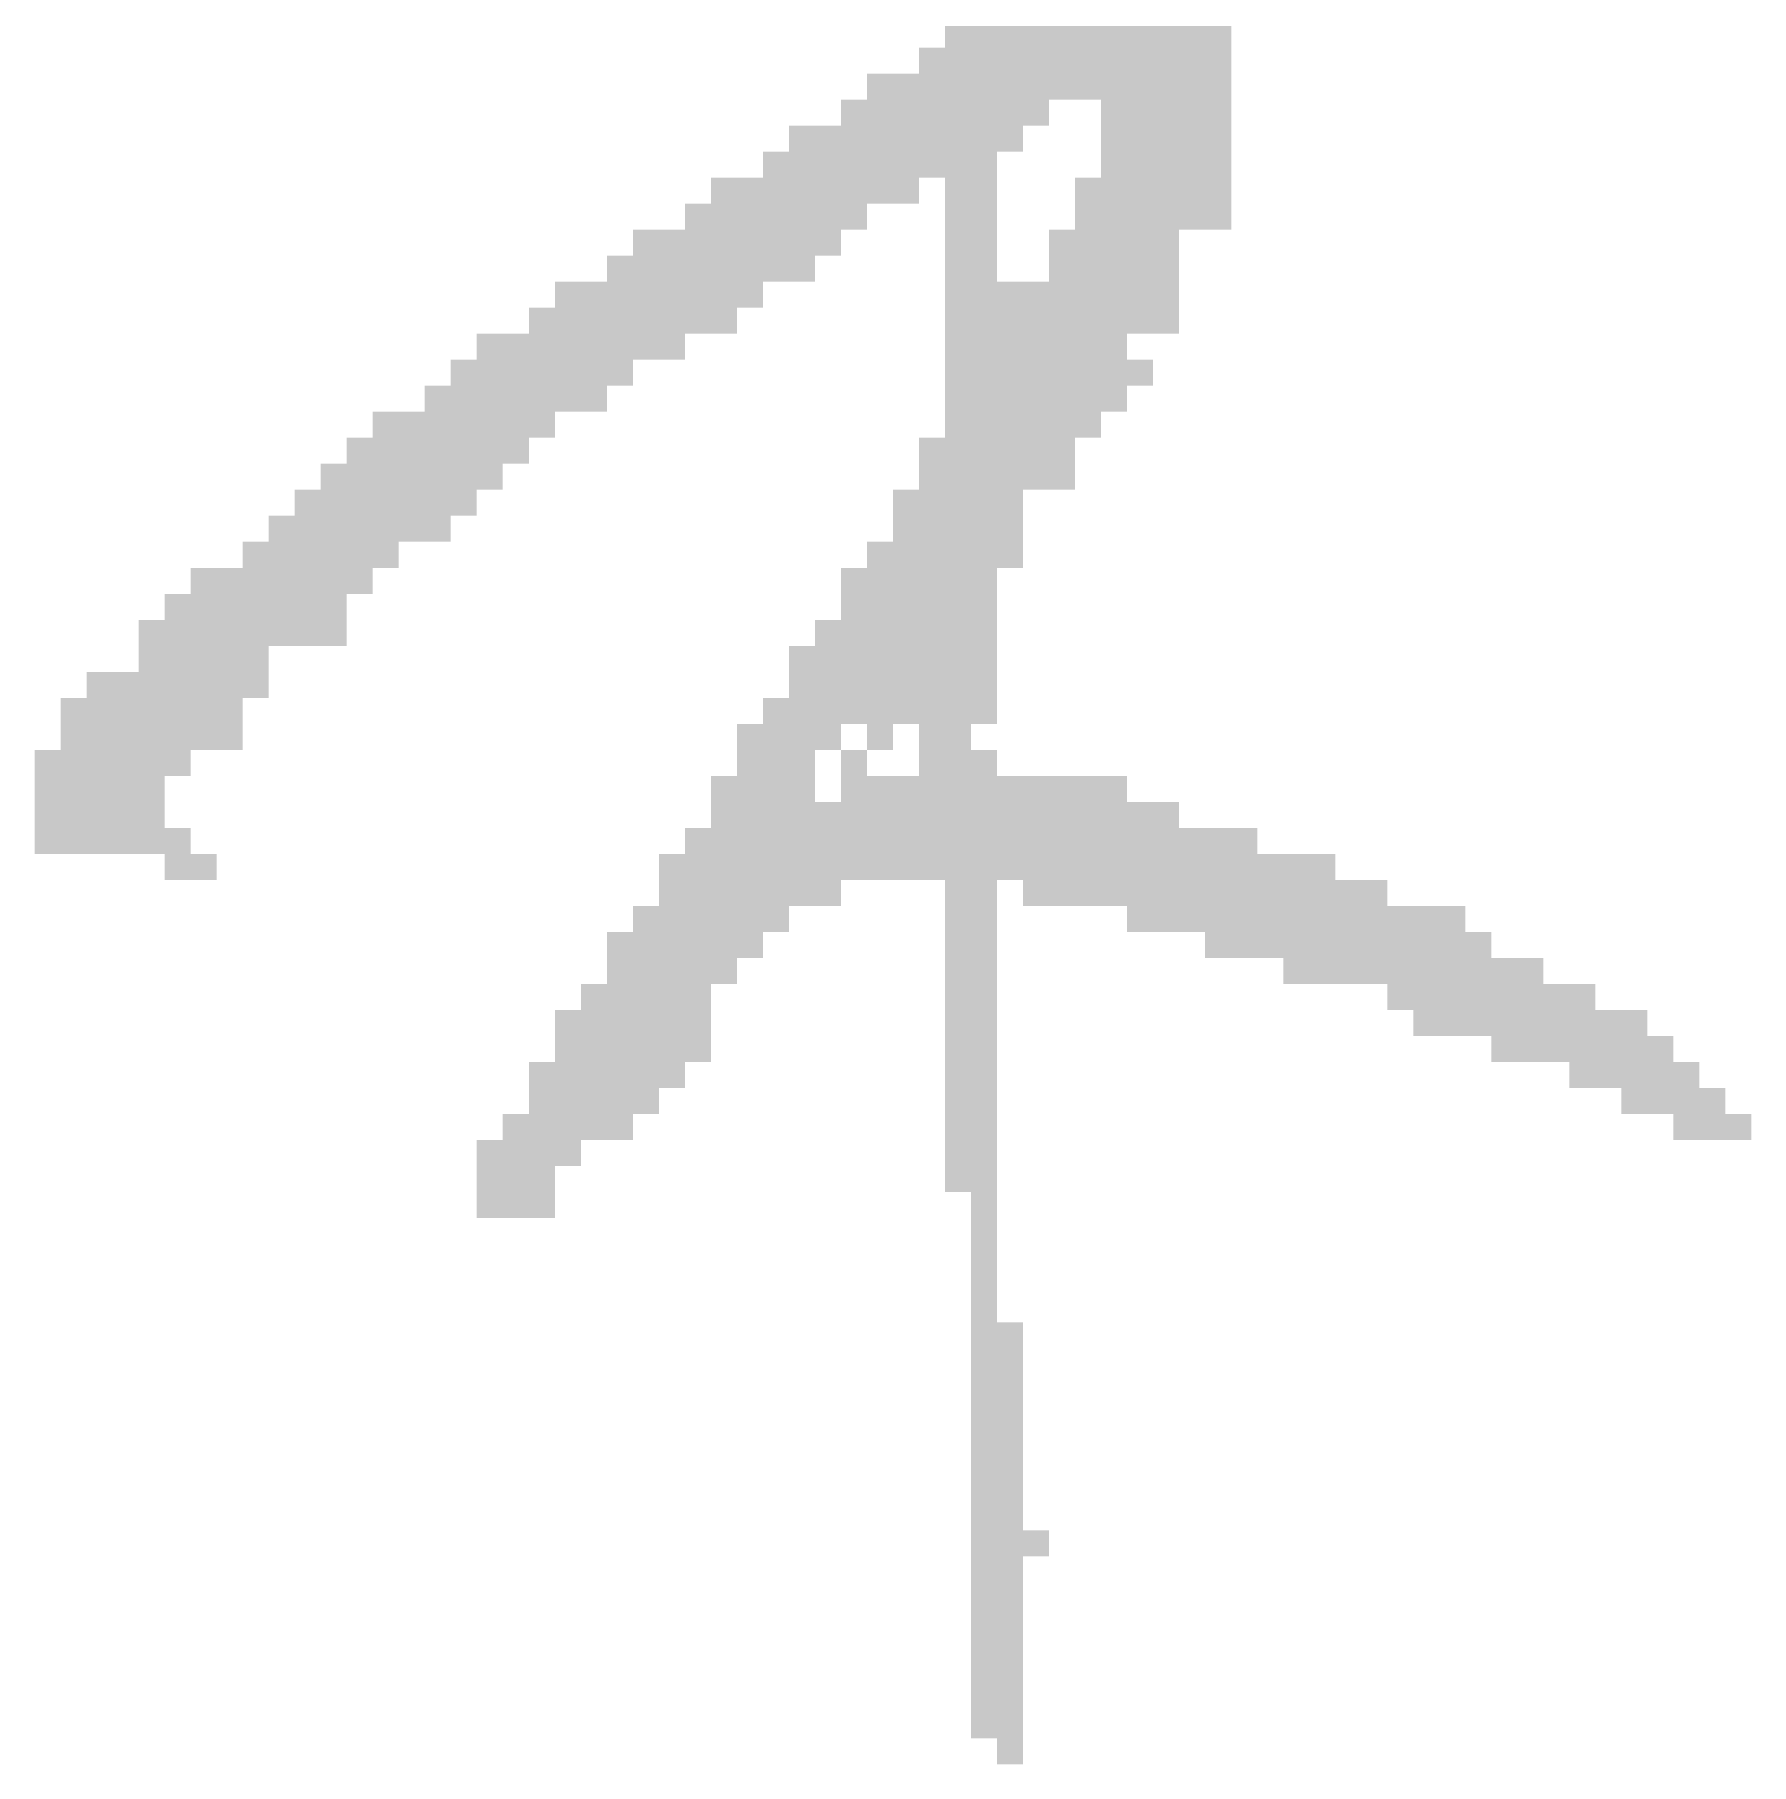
# Model space of a CAD drawing. Extents: x 0 to 841, y 0 to 594.
# Drawn here: x 583.056 to 587.09, y 22.7 to 26.765 of the extents above; entities that cross this region are included whole.
import ezdxf

# ---------------------------------------------------------------- set-up
doc = ezdxf.new("R2010")
doc.units = 0
doc.header["$LTSCALE"] = 700
doc.header["$MEASUREMENT"] = 0
doc.layers.add('BORD', color=7, linetype='CONTINUOUS')

msp = doc.modelspace()

# ---------------------------------------------------------------- linework, layer by layer
at = {"layer": 'BORD'}
for points in [[(585.195, 26.8563), (585.2561, 26.8563), (585.195, 26.7341), (585.2561, 26.7341)], [(585.2561, 26.8563), (585.3172, 26.8563), (585.2561, 26.5507), (585.3172, 26.5507)], [(585.4395, 26.8563), (585.7451, 26.8563), (585.4395, 26.6729), (585.7451, 26.6729)], [(585.3172, 26.7952), (585.4395, 26.7952), (585.3172, 26.6118), (585.4395, 26.6118)], [(585.7451, 26.7952), (585.8062, 26.7952), (585.7451, 26.3673), (585.8062, 26.3673)], [(585.8062, 26.7952), (585.8674, 26.7952), (585.8062, 26.7341), (585.8674, 26.7341)], [(585.1338, 26.7341), (585.195, 26.7341), (585.1338, 26.6729), (585.195, 26.6729)], [(585.195, 26.7341), (585.2561, 26.7341), (585.195, 26.6729), (585.2561, 26.6729)], [(585.8062, 26.7341), (585.8674, 26.7341), (585.8062, 26.6729), (585.8674, 26.6729)], [(585.0116, 26.6729), (585.0727, 26.6729), (585.0116, 26.6118), (585.0727, 26.6118)], [(585.0727, 26.6729), (585.1338, 26.6729), (585.0727, 26.6118), (585.1338, 26.6118)], [(585.1338, 26.6729), (585.2561, 26.6729), (585.1338, 26.4896), (585.2561, 26.4896)], [(585.4395, 26.6729), (585.5006, 26.6729), (585.4395, 26.6118), (585.5006, 26.6118)], [(585.5006, 26.6729), (585.5617, 26.6729), (585.5006, 26.6118), (585.5617, 26.6118)], [(585.5617, 26.6729), (585.6229, 26.6729), (585.5617, 26.5507), (585.6229, 26.5507)], [(585.6229, 26.6729), (585.684, 26.6729), (585.6229, 26.6118), (585.684, 26.6118)], [(585.684, 26.6729), (585.7451, 26.6729), (585.684, 26.3062), (585.7451, 26.3062)], [(585.8062, 26.6729), (585.8674, 26.6729), (585.8062, 26.5507), (585.8674, 26.5507)], [(584.9505, 26.6118), (585.0116, 26.6118), (584.9505, 26.5507), (585.0116, 26.5507)], [(585.0116, 26.6118), (585.1338, 26.6118), (585.0116, 26.4896), (585.1338, 26.4896)], [(585.3172, 26.6118), (585.3784, 26.6118), (585.3172, 26.5507), (585.3784, 26.5507)], [(585.3784, 26.6118), (585.4395, 26.6118), (585.3784, 26.5507), (585.4395, 26.5507)], [(585.6229, 26.6118), (585.684, 26.6118), (585.6229, 26.3062), (585.684, 26.3062)], [(584.8282, 26.5507), (584.8893, 26.5507), (584.8282, 26.4896), (584.8893, 26.4896)], [(584.8893, 26.5507), (584.9505, 26.5507), (584.8893, 26.4896), (584.9505, 26.4896)], [(584.9505, 26.5507), (585.0116, 26.5507), (584.9505, 26.4284), (585.0116, 26.4284)], [(585.2561, 26.5507), (585.3172, 26.5507), (585.2561, 26.4896), (585.3172, 26.4896)], [(585.3172, 26.5507), (585.3784, 26.5507), (585.3172, 26.4896), (585.3784, 26.4896)], [(585.5617, 26.5507), (585.6229, 26.5507), (585.5617, 26.4896), (585.6229, 26.4896)], [(585.8062, 26.5507), (585.8674, 26.5507), (585.8062, 26.4896), (585.8674, 26.4896)], [(584.7671, 26.4896), (584.8282, 26.4896), (584.7671, 26.4284), (584.8282, 26.4284)], [(584.8282, 26.4896), (584.8893, 26.4896), (584.8282, 26.4284), (584.8893, 26.4284)], [(584.8893, 26.4896), (584.9505, 26.4896), (584.8893, 26.3673), (584.9505, 26.3673)], [(585.0116, 26.4896), (585.0727, 26.4896), (585.0116, 26.4284), (585.0727, 26.4284)], [(585.0727, 26.4896), (585.2561, 26.4896), (585.0727, 26.4284), (585.2561, 26.4284)], [(585.2561, 26.4896), (585.3172, 26.4896), (585.2561, 26.4284), (585.3172, 26.4284)], [(585.5617, 26.4896), (585.6229, 26.4896), (585.5617, 26.4284), (585.6229, 26.4284)], [(585.8062, 26.4896), (585.8674, 26.4896), (585.8062, 26.4284), (585.8674, 26.4284)], [(584.6448, 26.4284), (584.706, 26.4284), (584.6448, 26.3673), (584.706, 26.3673)], [(584.706, 26.4284), (584.7671, 26.4284), (584.706, 26.3673), (584.7671, 26.3673)], [(584.7671, 26.4284), (584.8893, 26.4284), (584.7671, 26.3673), (584.8893, 26.3673)], [(584.9505, 26.4284), (585.0116, 26.4284), (584.9505, 26.3673), (585.0116, 26.3673)], [(585.0116, 26.4284), (585.0727, 26.4284), (585.0116, 26.3673), (585.0727, 26.3673)], [(585.0727, 26.4284), (585.1338, 26.4284), (585.0727, 26.3673), (585.1338, 26.3673)], [(585.195, 26.4284), (585.3172, 26.4284), (585.195, 26.3673), (585.3172, 26.3673)], [(585.5006, 26.4284), (585.5617, 26.4284), (585.5006, 26.3673), (585.5617, 26.3673)], [(585.5617, 26.4284), (585.6229, 26.4284), (585.5617, 26.1839), (585.6229, 26.1839)], [(585.8062, 26.4284), (585.8674, 26.4284), (585.8062, 26.3062), (585.8674, 26.3062)], [(584.5837, 26.3673), (584.6448, 26.3673), (584.5837, 26.3062), (584.6448, 26.3062)], [(584.6448, 26.3673), (584.706, 26.3673), (584.6448, 26.3062), (584.706, 26.3062)], [(584.706, 26.3673), (584.8282, 26.3673), (584.706, 26.3062), (584.8282, 26.3062)], [(584.8282, 26.3673), (584.9505, 26.3673), (584.8282, 26.3062), (584.9505, 26.3062)], [(584.9505, 26.3673), (585.0116, 26.3673), (584.9505, 26.3062), (585.0116, 26.3062)], [(585.195, 26.3673), (585.2561, 26.3673), (585.195, 26.3062), (585.2561, 26.3062)], [(585.2561, 26.3673), (585.3172, 26.3673), (585.2561, 26.3062), (585.3172, 26.3062)], [(585.5006, 26.3673), (585.5617, 26.3673), (585.5006, 26.3062), (585.5617, 26.3062)], [(585.7451, 26.3673), (585.8062, 26.3673), (585.7451, 26.3062), (585.8062, 26.3062)], [(584.4615, 26.3062), (584.5226, 26.3062), (584.4615, 26.2451), (584.5226, 26.2451)], [(584.5226, 26.3062), (584.5837, 26.3062), (584.5226, 26.2451), (584.5837, 26.2451)], [(584.5837, 26.3062), (584.7671, 26.3062), (584.5837, 26.2451), (584.7671, 26.2451)], [(584.7671, 26.3062), (584.8282, 26.3062), (584.7671, 26.2451), (584.8282, 26.2451)], [(584.8282, 26.3062), (584.8893, 26.3062), (584.8282, 26.2451), (584.8893, 26.2451)], [(584.8893, 26.3062), (584.9505, 26.3062), (584.8893, 26.2451), (584.9505, 26.2451)], [(585.195, 26.3062), (585.2561, 26.3062), (585.195, 26.1839), (585.2561, 26.1839)], [(585.2561, 26.3062), (585.3172, 26.3062), (585.2561, 26.2451), (585.3172, 26.2451)], [(585.4395, 26.3062), (585.5006, 26.3062), (585.4395, 26.2451), (585.5006, 26.2451)], [(585.5006, 26.3062), (585.5617, 26.3062), (585.5006, 26.0617), (585.5617, 26.0617)], [(585.6229, 26.3062), (585.684, 26.3062), (585.6229, 26.2451), (585.684, 26.2451)], [(585.684, 26.3062), (585.7451, 26.3062), (585.684, 26.2451), (585.7451, 26.2451)], [(584.4003, 26.2451), (584.4615, 26.2451), (584.4003, 26.1839), (584.4615, 26.1839)], [(584.4615, 26.2451), (584.5226, 26.2451), (584.4615, 26.1839), (584.5226, 26.1839)], [(584.5226, 26.2451), (584.706, 26.2451), (584.5226, 26.1839), (584.706, 26.1839)], [(584.706, 26.2451), (584.7671, 26.2451), (584.706, 26.1839), (584.7671, 26.1839)], [(584.7671, 26.2451), (584.8282, 26.2451), (584.7671, 26.1839), (584.8282, 26.1839)], [(584.8282, 26.2451), (584.8893, 26.2451), (584.8282, 26.1839), (584.8893, 26.1839)], [(585.2561, 26.2451), (585.3172, 26.2451), (585.2561, 26.1839), (585.3172, 26.1839)], [(585.4395, 26.2451), (585.5006, 26.2451), (585.4395, 26.1839), (585.5006, 26.1839)], [(585.6229, 26.2451), (585.684, 26.2451), (585.6229, 26.1839), (585.684, 26.1839)], [(585.684, 26.2451), (585.7451, 26.2451), (585.684, 26.1839), (585.7451, 26.1839)], [(584.2781, 26.1839), (584.3392, 26.1839), (584.2781, 26.1228), (584.3392, 26.1228)], [(584.3392, 26.1839), (584.4003, 26.1839), (584.3392, 26.1228), (584.4003, 26.1228)], [(584.4003, 26.1839), (584.6448, 26.1839), (584.4003, 26.1228), (584.6448, 26.1228)], [(584.6448, 26.1839), (584.706, 26.1839), (584.6448, 26.1228), (584.706, 26.1228)], [(584.706, 26.1839), (584.7671, 26.1839), (584.706, 26.1228), (584.7671, 26.1228)], [(585.195, 26.1839), (585.3172, 26.1839), (585.195, 26.1228), (585.3172, 26.1228)], [(585.3172, 26.1839), (585.3784, 26.1839), (585.3172, 26.0617), (585.3784, 26.0617)], [(585.3784, 26.1839), (585.4395, 26.1839), (585.3784, 26.1228), (585.4395, 26.1228)], [(585.4395, 26.1839), (585.5006, 26.1839), (585.4395, 25.9394), (585.5006, 25.9394)], [(585.5617, 26.1839), (585.6229, 26.1839), (585.5617, 26.1228), (585.6229, 26.1228)], [(585.6229, 26.1839), (585.684, 26.1839), (585.6229, 26.1228), (585.684, 26.1228)], [(585.684, 26.1839), (585.7451, 26.1839), (585.684, 26.1228), (585.7451, 26.1228)], [(584.217, 26.1228), (584.2781, 26.1228), (584.217, 26.0617), (584.2781, 26.0617)], [(584.2781, 26.1228), (584.3392, 26.1228), (584.2781, 26.0617), (584.3392, 26.0617)], [(584.3392, 26.1228), (584.5837, 26.1228), (584.3392, 26.0617), (584.5837, 26.0617)], [(584.5837, 26.1228), (584.6448, 26.1228), (584.5837, 26.0617), (584.6448, 26.0617)], [(584.6448, 26.1228), (584.706, 26.1228), (584.6448, 26.0617), (584.706, 26.0617)], [(585.195, 26.1228), (585.2561, 26.1228), (585.195, 25.8783), (585.2561, 25.8783)], [(585.2561, 26.1228), (585.3172, 26.1228), (585.2561, 25.9394), (585.3172, 25.9394)], [(585.3784, 26.1228), (585.4395, 26.1228), (585.3784, 26.0005), (585.4395, 26.0005)], [(585.5617, 26.1228), (585.684, 26.1228), (585.5617, 26.0617), (585.684, 26.0617)], [(585.684, 26.1228), (585.7451, 26.1228), (585.684, 26.0617), (585.7451, 26.0617)], [(584.0947, 26.0617), (584.1558, 26.0617), (584.0947, 26.0005), (584.1558, 26.0005)], [(584.1558, 26.0617), (584.217, 26.0617), (584.1558, 26.0005), (584.217, 26.0005)], [(584.217, 26.0617), (584.4615, 26.0617), (584.217, 26.0005), (584.4615, 26.0005)], [(584.4615, 26.0617), (584.5226, 26.0617), (584.4615, 26.0005), (584.5226, 26.0005)], [(584.5226, 26.0617), (584.5837, 26.0617), (584.5226, 26.0005), (584.5837, 26.0005)], [(585.3172, 26.0617), (585.3784, 26.0617), (585.3172, 26.0005), (585.3784, 26.0005)], [(585.5006, 26.0617), (585.5617, 26.0617), (585.5006, 26.0005), (585.5617, 26.0005)], [(585.5617, 26.0617), (585.6229, 26.0617), (585.5617, 26.0005), (585.6229, 26.0005)], [(584.0336, 26.0005), (584.0947, 26.0005), (584.0336, 25.9394), (584.0947, 25.9394)], [(584.0947, 26.0005), (584.1558, 26.0005), (584.0947, 25.9394), (584.1558, 25.9394)], [(584.1558, 26.0005), (584.3392, 26.0005), (584.1558, 25.9394), (584.3392, 25.9394)], [(584.3392, 26.0005), (584.4003, 26.0005), (584.3392, 25.9394), (584.4003, 25.9394)], [(584.4003, 26.0005), (584.4615, 26.0005), (584.4003, 25.9394), (584.4615, 25.9394)], [(585.3172, 26.0005), (585.4395, 26.0005), (585.3172, 25.8783), (585.4395, 25.8783)], [(585.5006, 26.0005), (585.5617, 26.0005), (585.5006, 25.9394), (585.5617, 25.9394)], [(585.5617, 26.0005), (585.6229, 26.0005), (585.5617, 25.9394), (585.6229, 25.9394)], [(585.6229, 26.0005), (585.684, 26.0005), (585.6229, 25.9394), (585.684, 25.9394)], [(583.9725, 25.9394), (584.0336, 25.9394), (583.9725, 25.8783), (584.0336, 25.8783)], [(584.0336, 25.9394), (584.2781, 25.9394), (584.0336, 25.8783), (584.2781, 25.8783)], [(584.2781, 25.9394), (584.3392, 25.9394), (584.2781, 25.8783), (584.3392, 25.8783)], [(584.3392, 25.9394), (584.4003, 25.9394), (584.3392, 25.8783), (584.4003, 25.8783)], [(585.2561, 25.9394), (585.3172, 25.9394), (585.2561, 25.8783), (585.3172, 25.8783)], [(585.4395, 25.9394), (585.5006, 25.9394), (585.4395, 25.8783), (585.5006, 25.8783)], [(585.5006, 25.9394), (585.6229, 25.9394), (585.5006, 25.8783), (585.6229, 25.8783)], [(583.8502, 25.8783), (583.9113, 25.8783), (583.8502, 25.8172), (583.9113, 25.8172)], [(583.9113, 25.8783), (583.9725, 25.8783), (583.9113, 25.8172), (583.9725, 25.8172)], [(583.9725, 25.8783), (584.217, 25.8783), (583.9725, 25.8172), (584.217, 25.8172)], [(584.217, 25.8783), (584.2781, 25.8783), (584.217, 25.8172), (584.2781, 25.8172)], [(585.195, 25.8783), (585.3784, 25.8783), (585.195, 25.756), (585.3784, 25.756)], [(585.3784, 25.8783), (585.4395, 25.8783), (585.3784, 25.8172), (585.4395, 25.8172)], [(585.4395, 25.8783), (585.5617, 25.8783), (585.4395, 25.8172), (585.5617, 25.8172)], [(583.7891, 25.8172), (583.8502, 25.8172), (583.7891, 25.756), (583.8502, 25.756)], [(583.8502, 25.8172), (583.9113, 25.8172), (583.8502, 25.756), (583.9113, 25.756)], [(583.9113, 25.8172), (584.0947, 25.8172), (583.9113, 25.756), (584.0947, 25.756)], [(584.0947, 25.8172), (584.1558, 25.8172), (584.0947, 25.756), (584.1558, 25.756)], [(584.1558, 25.8172), (584.217, 25.8172), (584.1558, 25.756), (584.217, 25.756)], [(585.1338, 25.8172), (585.195, 25.8172), (585.1338, 25.756), (585.195, 25.756)], [(585.3784, 25.8172), (585.4395, 25.8172), (585.3784, 25.756), (585.4395, 25.756)], [(585.4395, 25.8172), (585.5006, 25.8172), (585.4395, 25.756), (585.5006, 25.756)], [(583.7279, 25.756), (583.7891, 25.756), (583.7279, 25.6949), (583.7891, 25.6949)], [(583.7891, 25.756), (584.0336, 25.756), (583.7891, 25.6949), (584.0336, 25.6949)], [(584.0336, 25.756), (584.0947, 25.756), (584.0336, 25.6949), (584.0947, 25.6949)], [(584.0947, 25.756), (584.1558, 25.756), (584.0947, 25.6949), (584.1558, 25.6949)], [(585.1338, 25.756), (585.195, 25.756), (585.1338, 25.6949), (585.195, 25.6949)], [(585.195, 25.756), (585.3172, 25.756), (585.195, 25.6949), (585.3172, 25.6949)], [(585.3172, 25.756), (585.3784, 25.756), (585.3172, 25.6949), (585.3784, 25.6949)], [(585.3784, 25.756), (585.4395, 25.756), (585.3784, 25.6949), (585.4395, 25.6949)], [(585.4395, 25.756), (585.5006, 25.756), (585.4395, 25.6949), (585.5006, 25.6949)], [(583.6668, 25.6949), (583.7279, 25.6949), (583.6668, 25.6338), (583.7279, 25.6338)], [(583.7279, 25.6949), (583.9725, 25.6949), (583.7279, 25.6338), (583.9725, 25.6338)], [(583.9725, 25.6949), (584.0336, 25.6949), (583.9725, 25.6338), (584.0336, 25.6338)], [(584.0336, 25.6949), (584.0947, 25.6949), (584.0336, 25.6338), (584.0947, 25.6338)], [(585.0727, 25.6949), (585.1338, 25.6949), (585.0727, 25.6338), (585.1338, 25.6338)], [(585.1338, 25.6949), (585.2561, 25.6949), (585.1338, 25.3893), (585.2561, 25.3893)], [(585.2561, 25.6949), (585.3172, 25.6949), (585.2561, 25.6338), (585.3172, 25.6338)], [(585.3172, 25.6949), (585.3784, 25.6949), (585.3172, 25.5115), (585.3784, 25.5115)], [(583.6057, 25.6338), (583.6668, 25.6338), (583.6057, 25.5727), (583.6668, 25.5727)], [(583.6668, 25.6338), (583.8502, 25.6338), (583.6668, 25.5115), (583.8502, 25.5115)], [(583.8502, 25.6338), (583.9113, 25.6338), (583.8502, 25.5727), (583.9113, 25.5727)], [(583.9113, 25.6338), (583.9725, 25.6338), (583.9113, 25.5727), (583.9725, 25.5727)], [(583.9725, 25.6338), (584.0336, 25.6338), (583.9725, 25.5727), (584.0336, 25.5727)], [(585.0727, 25.6338), (585.1338, 25.6338), (585.0727, 25.5727), (585.1338, 25.5727)], [(585.2561, 25.6338), (585.3172, 25.6338), (585.2561, 25.5727), (585.3172, 25.5727)], [(583.5446, 25.5727), (583.6057, 25.5727), (583.5446, 25.5115), (583.6057, 25.5115)], [(583.6057, 25.5727), (583.6668, 25.5727), (583.6057, 25.3282), (583.6668, 25.3282)], [(583.8502, 25.5727), (583.9113, 25.5727), (583.8502, 25.5115), (583.9113, 25.5115)], [(585.0116, 25.5727), (585.0727, 25.5727), (585.0116, 25.5115), (585.0727, 25.5115)], [(585.0727, 25.5727), (585.1338, 25.5727), (585.0727, 25.3282), (585.1338, 25.3282)], [(585.2561, 25.5727), (585.3172, 25.5727), (585.2561, 25.5115), (585.3172, 25.5115)], [(583.4223, 25.5115), (583.4834, 25.5115), (583.4223, 25.4504), (583.4834, 25.4504)], [(583.4834, 25.5115), (583.5446, 25.5115), (583.4834, 25.4504), (583.5446, 25.4504)], [(583.5446, 25.5115), (583.6057, 25.5115), (583.5446, 25.267), (583.6057, 25.267)], [(583.6668, 25.5115), (583.7891, 25.5115), (583.6668, 25.4504), (583.7891, 25.4504)], [(583.7891, 25.5115), (583.8502, 25.5115), (583.7891, 25.4504), (583.8502, 25.4504)], [(584.9505, 25.5115), (585.0116, 25.5115), (584.9505, 25.4504), (585.0116, 25.4504)], [(585.0116, 25.5115), (585.0727, 25.5115), (585.0116, 25.267), (585.0727, 25.267)], [(585.2561, 25.5115), (585.3172, 25.5115), (585.2561, 25.4504), (585.3172, 25.4504)], [(583.3612, 25.4504), (583.4223, 25.4504), (583.3612, 25.3893), (583.4223, 25.3893)], [(583.4223, 25.4504), (583.4834, 25.4504), (583.4223, 25.3893), (583.4834, 25.3893)], [(583.4834, 25.4504), (583.5446, 25.4504), (583.4834, 25.2059), (583.5446, 25.2059)], [(583.6668, 25.4504), (583.7279, 25.4504), (583.6668, 25.3893), (583.7279, 25.3893)], [(583.7279, 25.4504), (583.7891, 25.4504), (583.7279, 25.3893), (583.7891, 25.3893)], [(584.9505, 25.4504), (585.0116, 25.4504), (584.9505, 25.3893), (585.0116, 25.3893)], [(585.2561, 25.4504), (585.3172, 25.4504), (585.2561, 25.3893), (585.3172, 25.3893)], [(583.3001, 25.3893), (583.3612, 25.3893), (583.3001, 25.3282), (583.3612, 25.3282)], [(583.3612, 25.3893), (583.4834, 25.3893), (583.3612, 25.1448), (583.4834, 25.1448)], [(583.6668, 25.3893), (583.7279, 25.3893), (583.6668, 25.3282), (583.7279, 25.3282)], [(583.7279, 25.3893), (583.7891, 25.3893), (583.7279, 25.3282), (583.7891, 25.3282)], [(584.8893, 25.3893), (584.9505, 25.3893), (584.8893, 25.3282), (584.9505, 25.3282)], [(584.9505, 25.3893), (585.0116, 25.3893), (584.9505, 25.2059), (585.0116, 25.2059)], [(585.1338, 25.3893), (585.2561, 25.3893), (585.1338, 25.3282), (585.2561, 25.3282)], [(585.2561, 25.3893), (585.3172, 25.3893), (585.2561, 25.1448), (585.3172, 25.1448)], [(583.3001, 25.3282), (583.3612, 25.3282), (583.3001, 25.267), (583.3612, 25.267)], [(584.8282, 25.3282), (584.8893, 25.3282), (584.8282, 25.267), (584.8893, 25.267)], [(584.8893, 25.3282), (584.9505, 25.3282), (584.8893, 25.267), (584.9505, 25.267)], [(585.0727, 25.3282), (585.1338, 25.3282), (585.0727, 25.267), (585.1338, 25.267)], [(585.1338, 25.3282), (585.195, 25.3282), (585.1338, 25.267), (585.195, 25.267)], [(585.195, 25.3282), (585.2561, 25.3282), (585.195, 25.267), (585.2561, 25.267)], [(583.1778, 25.267), (583.2389, 25.267), (583.1778, 25.2059), (583.2389, 25.2059)], [(583.2389, 25.267), (583.3001, 25.267), (583.2389, 25.2059), (583.3001, 25.2059)], [(583.3001, 25.267), (583.3612, 25.267), (583.3001, 25.0225), (583.3612, 25.0225)], [(583.5446, 25.267), (583.6057, 25.267), (583.5446, 25.2059), (583.6057, 25.2059)], [(584.8282, 25.267), (584.8893, 25.267), (584.8282, 25.2059), (584.8893, 25.2059)], [(584.8893, 25.267), (584.9505, 25.267), (584.8893, 25.1448), (584.9505, 25.1448)], [(585.0116, 25.267), (585.0727, 25.267), (585.0116, 25.2059), (585.0727, 25.2059)], [(585.0727, 25.267), (585.1338, 25.267), (585.0727, 25.1448), (585.1338, 25.1448)], [(585.1338, 25.267), (585.195, 25.267), (585.1338, 25.0837), (585.195, 25.0837)], [(585.195, 25.267), (585.2561, 25.267), (585.195, 25.2059), (585.2561, 25.2059)], [(583.1167, 25.2059), (583.1778, 25.2059), (583.1167, 25.1448), (583.1778, 25.1448)], [(583.1778, 25.2059), (583.3001, 25.2059), (583.1778, 24.9003), (583.3001, 24.9003)], [(583.4834, 25.2059), (583.5446, 25.2059), (583.4834, 25.1448), (583.5446, 25.1448)], [(584.7671, 25.2059), (584.8282, 25.2059), (584.7671, 25.1448), (584.8282, 25.1448)], [(584.8282, 25.2059), (584.8893, 25.2059), (584.8282, 25.0837), (584.8893, 25.0837)], [(584.9505, 25.2059), (585.0116, 25.2059), (584.9505, 25.1448), (585.0116, 25.1448)], [(585.0116, 25.2059), (585.0727, 25.2059), (585.0116, 25.1448), (585.0727, 25.1448)], [(585.195, 25.2059), (585.2561, 25.2059), (585.195, 25.1448), (585.2561, 25.1448)], [(583.1167, 25.1448), (583.1778, 25.1448), (583.1167, 25.0837), (583.1778, 25.0837)], [(583.3612, 25.1448), (583.4223, 25.1448), (583.3612, 25.0225), (583.4223, 25.0225)], [(583.4223, 25.1448), (583.4834, 25.1448), (583.4223, 25.0837), (583.4834, 25.0837)], [(583.4834, 25.1448), (583.5446, 25.1448), (583.4834, 25.0837), (583.5446, 25.0837)], [(584.706, 25.1448), (584.7671, 25.1448), (584.706, 25.0837), (584.7671, 25.0837)], [(584.7671, 25.1448), (584.8282, 25.1448), (584.7671, 25.0837), (584.8282, 25.0837)], [(584.8893, 25.1448), (584.9505, 25.1448), (584.8893, 25.0837), (584.9505, 25.0837)], [(585.0116, 25.1448), (585.0727, 25.1448), (585.0116, 25.0837), (585.0727, 25.0837)], [(585.195, 25.1448), (585.2561, 25.1448), (585.195, 25.0225), (585.2561, 25.0225)], [(583.0556, 25.0837), (583.1167, 25.0837), (583.0556, 25.0225), (583.1167, 25.0225)], [(583.1167, 25.0837), (583.1778, 25.0837), (583.1167, 24.9003), (583.1778, 24.9003)], [(584.706, 25.0837), (584.7671, 25.0837), (584.706, 25.0225), (584.7671, 25.0225)], [(584.7671, 25.0837), (584.8282, 25.0837), (584.7671, 24.9614), (584.8282, 24.9614)], [(584.8282, 25.0837), (584.8893, 25.0837), (584.8282, 25.0225), (584.8893, 25.0225)], [(584.9505, 25.0837), (585.0116, 25.0837), (584.9505, 25.0225), (585.0116, 25.0225)], [(585.1338, 25.0837), (585.195, 25.0837), (585.1338, 25.0225), (585.195, 25.0225)], [(585.2561, 25.0837), (585.3172, 25.0837), (585.2561, 25.0225), (585.3172, 25.0225)], [(583.0556, 25.0225), (583.1167, 25.0225), (583.0556, 24.9614), (583.1167, 24.9614)], [(583.3001, 25.0225), (583.3612, 25.0225), (583.3001, 24.9614), (583.3612, 24.9614)], [(584.6448, 25.0225), (584.706, 25.0225), (584.6448, 24.9614), (584.706, 24.9614)], [(584.706, 25.0225), (584.7671, 25.0225), (584.706, 24.9614), (584.7671, 24.9614)], [(584.8282, 25.0225), (584.8893, 25.0225), (584.8282, 24.9003), (584.8893, 24.9003)], [(584.9505, 25.0225), (585.0727, 25.0225), (584.9505, 24.9614), (585.0727, 24.9614)], [(585.0727, 25.0225), (585.1338, 25.0225), (585.0727, 24.9614), (585.1338, 24.9614)], [(585.1338, 25.0225), (585.195, 25.0225), (585.1338, 24.9614), (585.195, 24.9614)], [(585.195, 25.0225), (585.2561, 25.0225), (585.195, 24.8392), (585.2561, 24.8392)], [(585.2561, 25.0225), (585.3172, 25.0225), (585.2561, 24.9614), (585.3172, 24.9614)], [(585.3172, 25.0225), (585.3784, 25.0225), (585.3172, 24.9614), (585.3784, 24.9614)], [(585.3784, 25.0225), (585.4395, 25.0225), (585.3784, 24.9614), (585.4395, 24.9614)], [(585.4395, 25.0225), (585.5617, 25.0225), (585.4395, 24.9614), (585.5617, 24.9614)], [(585.5617, 25.0225), (585.6229, 25.0225), (585.5617, 24.9614), (585.6229, 24.9614)], [(583.0556, 24.9614), (583.1167, 24.9614), (583.0556, 24.9003), (583.1167, 24.9003)], [(583.3001, 24.9614), (583.3612, 24.9614), (583.3001, 24.9003), (583.3612, 24.9003)], [(584.6448, 24.9614), (584.706, 24.9614), (584.6448, 24.9003), (584.706, 24.9003)], [(584.706, 24.9614), (584.7671, 24.9614), (584.706, 24.8392), (584.7671, 24.8392)], [(584.7671, 24.9614), (584.8282, 24.9614), (584.7671, 24.9003), (584.8282, 24.9003)], [(584.8893, 24.9614), (584.9505, 24.9614), (584.8893, 24.9003), (584.9505, 24.9003)], [(584.9505, 24.9614), (585.0116, 24.9614), (584.9505, 24.9003), (585.0116, 24.9003)], [(585.0116, 24.9614), (585.195, 24.9614), (585.0116, 24.8392), (585.195, 24.8392)], [(585.2561, 24.9614), (585.5617, 24.9614), (585.2561, 24.8392), (585.5617, 24.8392)], [(585.5617, 24.9614), (585.6229, 24.9614), (585.5617, 24.9003), (585.6229, 24.9003)], [(585.6229, 24.9614), (585.684, 24.9614), (585.6229, 24.9003), (585.684, 24.9003)], [(585.684, 24.9614), (585.7451, 24.9614), (585.684, 24.9003), (585.7451, 24.9003)], [(583.0556, 24.9003), (583.1167, 24.9003), (583.0556, 24.8392), (583.1167, 24.8392)], [(583.1167, 24.9003), (583.1778, 24.9003), (583.1167, 24.8392), (583.1778, 24.8392)], [(583.1778, 24.9003), (583.2389, 24.9003), (583.1778, 24.8392), (583.2389, 24.8392)], [(583.2389, 24.9003), (583.3612, 24.9003), (583.2389, 24.8392), (583.3612, 24.8392)], [(583.3612, 24.9003), (583.4223, 24.9003), (583.3612, 24.8392), (583.4223, 24.8392)], [(584.5837, 24.9003), (584.6448, 24.9003), (584.5837, 24.8392), (584.6448, 24.8392)], [(584.6448, 24.9003), (584.706, 24.9003), (584.6448, 24.778), (584.706, 24.778)], [(584.7671, 24.9003), (584.8282, 24.9003), (584.7671, 24.8392), (584.8282, 24.8392)], [(584.8282, 24.9003), (584.8893, 24.9003), (584.8282, 24.8392), (584.8893, 24.8392)], [(584.8893, 24.9003), (585.0116, 24.9003), (584.8893, 24.8392), (585.0116, 24.8392)], [(585.5617, 24.9003), (585.7451, 24.9003), (585.5617, 24.7169), (585.7451, 24.7169)], [(585.7451, 24.9003), (585.8062, 24.9003), (585.7451, 24.8392), (585.8062, 24.8392)], [(585.8062, 24.9003), (585.8674, 24.9003), (585.8062, 24.8392), (585.8674, 24.8392)], [(585.8674, 24.9003), (585.9285, 24.9003), (585.8674, 24.8392), (585.9285, 24.8392)], [(583.3612, 24.8392), (583.4223, 24.8392), (583.3612, 24.778), (583.4223, 24.778)], [(583.4223, 24.8392), (583.4834, 24.8392), (583.4223, 24.778), (583.4834, 24.778)], [(584.5226, 24.8392), (584.5837, 24.8392), (584.5226, 24.778), (584.5837, 24.778)], [(584.5837, 24.8392), (584.6448, 24.8392), (584.5837, 24.778), (584.6448, 24.778)], [(584.706, 24.8392), (584.7671, 24.8392), (584.706, 24.778), (584.7671, 24.778)], [(584.7671, 24.8392), (584.9505, 24.8392), (584.7671, 24.778), (584.9505, 24.778)], [(584.9505, 24.8392), (585.0116, 24.8392), (584.9505, 24.778), (585.0116, 24.778)], [(585.0116, 24.8392), (585.0727, 24.8392), (585.0116, 24.778), (585.0727, 24.778)], [(585.0727, 24.8392), (585.195, 24.8392), (585.0727, 24.778), (585.195, 24.778)], [(585.195, 24.8392), (585.3172, 24.8392), (585.195, 24.778), (585.3172, 24.778)], [(585.3172, 24.8392), (585.5617, 24.8392), (585.3172, 24.778), (585.5617, 24.778)], [(585.7451, 24.8392), (585.9896, 24.8392), (585.7451, 24.7169), (585.9896, 24.7169)], [(585.9896, 24.8392), (586.0507, 24.8392), (585.9896, 24.778), (586.0507, 24.778)], [(586.0507, 24.8392), (586.1119, 24.8392), (586.0507, 24.778), (586.1119, 24.778)], [(584.5226, 24.778), (584.706, 24.778), (584.5226, 24.7169), (584.706, 24.7169)], [(584.706, 24.778), (584.8282, 24.778), (584.706, 24.7169), (584.8282, 24.7169)], [(584.8282, 24.778), (584.8893, 24.778), (584.8282, 24.7169), (584.8893, 24.7169)], [(584.8893, 24.778), (584.9505, 24.778), (584.8893, 24.7169), (584.9505, 24.7169)], [(585.195, 24.778), (585.2561, 24.778), (585.195, 24.5335), (585.2561, 24.5335)], [(585.2561, 24.778), (585.3172, 24.778), (585.2561, 24.7169), (585.3172, 24.7169)], [(585.3784, 24.778), (585.4395, 24.778), (585.3784, 24.7169), (585.4395, 24.7169)], [(585.4395, 24.778), (585.5006, 24.778), (585.4395, 24.7169), (585.5006, 24.7169)], [(585.5006, 24.778), (585.5617, 24.778), (585.5006, 24.7169), (585.5617, 24.7169)], [(585.9896, 24.778), (586.1119, 24.778), (585.9896, 24.5946), (586.1119, 24.5946)], [(586.1119, 24.778), (586.173, 24.778), (586.1119, 24.7169), (586.173, 24.7169)], [(586.173, 24.778), (586.2341, 24.778), (586.173, 24.7169), (586.2341, 24.7169)], [(584.4615, 24.7169), (584.5226, 24.7169), (584.4615, 24.6558), (584.5226, 24.6558)], [(584.5226, 24.7169), (584.706, 24.7169), (584.5226, 24.5946), (584.706, 24.5946)], [(584.706, 24.7169), (584.7671, 24.7169), (584.706, 24.6558), (584.7671, 24.6558)], [(584.7671, 24.7169), (584.8282, 24.7169), (584.7671, 24.6558), (584.8282, 24.6558)], [(585.2561, 24.7169), (585.3172, 24.7169), (585.2561, 24.5946), (585.3172, 24.5946)], [(585.6229, 24.7169), (585.684, 24.7169), (585.6229, 24.6558), (585.684, 24.6558)], [(585.684, 24.7169), (585.7451, 24.7169), (585.684, 24.6558), (585.7451, 24.6558)], [(585.7451, 24.7169), (585.8062, 24.7169), (585.7451, 24.6558), (585.8062, 24.6558)], [(585.8062, 24.7169), (585.9896, 24.7169), (585.8062, 24.6558), (585.9896, 24.6558)], [(586.1119, 24.7169), (586.2341, 24.7169), (586.1119, 24.5946), (586.2341, 24.5946)], [(586.2341, 24.7169), (586.2952, 24.7169), (586.2341, 24.6558), (586.2952, 24.6558)], [(586.2952, 24.7169), (586.3564, 24.7169), (586.2952, 24.6558), (586.3564, 24.6558)], [(586.3564, 24.7169), (586.4175, 24.7169), (586.3564, 24.6558), (586.4175, 24.6558)], [(584.4003, 24.6558), (584.4615, 24.6558), (584.4003, 24.5946), (584.4615, 24.5946)], [(584.4615, 24.6558), (584.5226, 24.6558), (584.4615, 24.4724), (584.5226, 24.4724)], [(584.706, 24.6558), (584.7671, 24.6558), (584.706, 24.5946), (584.7671, 24.5946)], [(585.8062, 24.6558), (585.9285, 24.6558), (585.8062, 24.5946), (585.9285, 24.5946)], [(585.9285, 24.6558), (585.9896, 24.6558), (585.9285, 24.5946), (585.9896, 24.5946)], [(586.2341, 24.6558), (586.4175, 24.6558), (586.2341, 24.5335), (586.4175, 24.5335)], [(586.4175, 24.6558), (586.4786, 24.6558), (586.4175, 24.5946), (586.4786, 24.5946)], [(584.4003, 24.5946), (584.4615, 24.5946), (584.4003, 24.5335), (584.4615, 24.5335)], [(584.5226, 24.5946), (584.5837, 24.5946), (584.5226, 24.4724), (584.5837, 24.4724)], [(584.5837, 24.5946), (584.6448, 24.5946), (584.5837, 24.5335), (584.6448, 24.5335)], [(584.6448, 24.5946), (584.706, 24.5946), (584.6448, 24.5335), (584.706, 24.5335)], [(585.2561, 24.5946), (585.3172, 24.5946), (585.2561, 24.3501), (585.3172, 24.3501)], [(585.9896, 24.5946), (586.0507, 24.5946), (585.9896, 24.5335), (586.0507, 24.5335)], [(586.0507, 24.5946), (586.1119, 24.5946), (586.0507, 24.5335), (586.1119, 24.5335)], [(586.1119, 24.5946), (586.173, 24.5946), (586.1119, 24.5335), (586.173, 24.5335)], [(586.173, 24.5946), (586.2341, 24.5946), (586.173, 24.5335), (586.2341, 24.5335)], [(586.4175, 24.5946), (586.4786, 24.5946), (586.4175, 24.4724), (586.4786, 24.4724)], [(586.4786, 24.5946), (586.5397, 24.5946), (586.4786, 24.5335), (586.5397, 24.5335)], [(586.5397, 24.5946), (586.6009, 24.5946), (586.5397, 24.5335), (586.6009, 24.5335)], [(584.3392, 24.5335), (584.4003, 24.5335), (584.3392, 24.4724), (584.4003, 24.4724)], [(584.4003, 24.5335), (584.4615, 24.5335), (584.4003, 24.3501), (584.4615, 24.3501)], [(584.5837, 24.5335), (584.6448, 24.5335), (584.5837, 24.4113), (584.6448, 24.4113)], [(585.195, 24.5335), (585.2561, 24.5335), (585.195, 24.4724), (585.2561, 24.4724)], [(586.2341, 24.5335), (586.2952, 24.5335), (586.2341, 24.4724), (586.2952, 24.4724)], [(586.2952, 24.5335), (586.3564, 24.5335), (586.2952, 24.4724), (586.3564, 24.4724)], [(586.3564, 24.5335), (586.4175, 24.5335), (586.3564, 24.4724), (586.4175, 24.4724)], [(586.4786, 24.5335), (586.6009, 24.5335), (586.4786, 24.4113), (586.6009, 24.4113)], [(586.6009, 24.5335), (586.662, 24.5335), (586.6009, 24.4724), (586.662, 24.4724)], [(586.662, 24.5335), (586.7231, 24.5335), (586.662, 24.4724), (586.7231, 24.4724)], [(584.2781, 24.4724), (584.3392, 24.4724), (584.2781, 24.4113), (584.3392, 24.4113)], [(584.3392, 24.4724), (584.4003, 24.4724), (584.3392, 24.2279), (584.4003, 24.2279)], [(584.4615, 24.4724), (584.5226, 24.4724), (584.4615, 24.4113), (584.5226, 24.4113)], [(584.5226, 24.4724), (584.5837, 24.4724), (584.5226, 24.4113), (584.5837, 24.4113)], [(585.195, 24.4724), (585.2561, 24.4724), (585.195, 24.3501), (585.2561, 24.3501)], [(586.2952, 24.4724), (586.3564, 24.4724), (586.2952, 24.4113), (586.3564, 24.4113)], [(586.3564, 24.4724), (586.4175, 24.4724), (586.3564, 24.4113), (586.4175, 24.4113)], [(586.4175, 24.4724), (586.4786, 24.4724), (586.4175, 24.4113), (586.4786, 24.4113)], [(586.6009, 24.4724), (586.7231, 24.4724), (586.6009, 24.4113), (586.7231, 24.4113)], [(586.7231, 24.4724), (586.7843, 24.4724), (586.7231, 24.4113), (586.7843, 24.4113)], [(586.7843, 24.4724), (586.8454, 24.4724), (586.7843, 24.4113), (586.8454, 24.4113)], [(584.2781, 24.4113), (584.3392, 24.4113), (584.2781, 24.3501), (584.3392, 24.3501)], [(584.4615, 24.4113), (584.5226, 24.4113), (584.4615, 24.3501), (584.5226, 24.3501)], [(584.5226, 24.4113), (584.5837, 24.4113), (584.5226, 24.3501), (584.5837, 24.3501)], [(584.5837, 24.4113), (584.6448, 24.4113), (584.5837, 24.3501), (584.6448, 24.3501)], [(586.4786, 24.4113), (586.5397, 24.4113), (586.4786, 24.3501), (586.5397, 24.3501)], [(586.5397, 24.4113), (586.6009, 24.4113), (586.5397, 24.3501), (586.6009, 24.3501)], [(586.6009, 24.4113), (586.662, 24.4113), (586.6009, 24.3501), (586.662, 24.3501)], [(586.662, 24.4113), (586.7843, 24.4113), (586.662, 24.3501), (586.7843, 24.3501)], [(586.7843, 24.4113), (586.8454, 24.4113), (586.7843, 24.3501), (586.8454, 24.3501)], [(586.8454, 24.4113), (586.9065, 24.4113), (586.8454, 24.3501), (586.9065, 24.3501)], [(584.217, 24.3501), (584.2781, 24.3501), (584.217, 24.289), (584.2781, 24.289)], [(584.2781, 24.3501), (584.3392, 24.3501), (584.2781, 24.289), (584.3392, 24.289)], [(584.4003, 24.3501), (584.4615, 24.3501), (584.4003, 24.289), (584.4615, 24.289)], [(584.4615, 24.3501), (584.5837, 24.3501), (584.4615, 24.289), (584.5837, 24.289)], [(585.195, 24.3501), (585.2561, 24.3501), (585.195, 24.289), (585.2561, 24.289)], [(585.2561, 24.3501), (585.3172, 24.3501), (585.2561, 24.289), (585.3172, 24.289)], [(586.662, 24.3501), (586.7231, 24.3501), (586.662, 24.289), (586.7231, 24.289)], [(586.7231, 24.3501), (586.7843, 24.3501), (586.7231, 24.289), (586.7843, 24.289)], [(586.7843, 24.3501), (586.8454, 24.3501), (586.7843, 24.289), (586.8454, 24.289)], [(586.8454, 24.3501), (586.9065, 24.3501), (586.8454, 24.289), (586.9065, 24.289)], [(586.9065, 24.3501), (586.9676, 24.3501), (586.9065, 24.289), (586.9676, 24.289)], [(584.217, 24.289), (584.2781, 24.289), (584.217, 24.2279), (584.2781, 24.2279)], [(584.2781, 24.289), (584.3392, 24.289), (584.2781, 24.1668), (584.3392, 24.1668)], [(584.4003, 24.289), (584.4615, 24.289), (584.4003, 24.1668), (584.4615, 24.1668)], [(584.4615, 24.289), (584.5226, 24.289), (584.4615, 24.2279), (584.5226, 24.2279)], [(585.195, 24.289), (585.2561, 24.289), (585.195, 24.2279), (585.2561, 24.2279)], [(585.2561, 24.289), (585.3172, 24.289), (585.2561, 24.2279), (585.3172, 24.2279)], [(586.7843, 24.289), (586.9065, 24.289), (586.7843, 24.2279), (586.9065, 24.2279)], [(586.9065, 24.289), (586.9676, 24.289), (586.9065, 24.2279), (586.9676, 24.2279)], [(586.9676, 24.289), (587.0288, 24.289), (586.9676, 24.2279), (587.0288, 24.2279)], [(584.1558, 24.2279), (584.217, 24.2279), (584.1558, 24.1668), (584.217, 24.1668)], [(584.217, 24.2279), (584.2781, 24.2279), (584.217, 24.1056), (584.2781, 24.1056)], [(584.3392, 24.2279), (584.4003, 24.2279), (584.3392, 24.1668), (584.4003, 24.1668)], [(585.195, 24.2279), (585.2561, 24.2279), (585.195, 24.1668), (585.2561, 24.1668)], [(585.2561, 24.2279), (585.3172, 24.2279), (585.2561, 24.1668), (585.3172, 24.1668)], [(586.9065, 24.2279), (586.9676, 24.2279), (586.9065, 24.1668), (586.9676, 24.1668)], [(586.9676, 24.2279), (587.0288, 24.2279), (586.9676, 24.1668), (587.0288, 24.1668)], [(587.0288, 24.2279), (587.0899, 24.2279), (587.0288, 24.1668), (587.0899, 24.1668)], [(584.0947, 24.1668), (584.1558, 24.1668), (584.0947, 24.1056), (584.1558, 24.1056)], [(584.1558, 24.1668), (584.217, 24.1668), (584.1558, 24.1056), (584.217, 24.1056)], [(584.2781, 24.1668), (584.3392, 24.1668), (584.2781, 24.1056), (584.3392, 24.1056)], [(585.195, 24.1668), (585.2561, 24.1668), (585.195, 24.0445), (585.2561, 24.0445)], [(585.2561, 24.1668), (585.3172, 24.1668), (585.2561, 23.8611), (585.3172, 23.8611)], [(584.0947, 24.1056), (584.1558, 24.1056), (584.0947, 24.0445), (584.1558, 24.0445)], [(584.1558, 24.1056), (584.217, 24.1056), (584.1558, 24.0445), (584.217, 24.0445)], [(584.217, 24.1056), (584.2781, 24.1056), (584.217, 24.0445), (584.2781, 24.0445)], [(584.0947, 24.0445), (584.1558, 24.0445), (584.0947, 23.9834), (584.1558, 23.9834)], [(584.1558, 24.0445), (584.217, 24.0445), (584.1558, 23.9834), (584.217, 23.9834)], [(584.217, 24.0445), (584.2781, 24.0445), (584.217, 23.9834), (584.2781, 23.9834)], [(585.2561, 23.8611), (585.3172, 23.8611), (585.2561, 23.6778), (585.3172, 23.6778)], [(585.3172, 23.7389), (585.3784, 23.7389), (585.3172, 23.6778), (585.3784, 23.6778)], [(585.2561, 23.6778), (585.3172, 23.6778), (585.2561, 23.6166), (585.3172, 23.6166)], [(585.3172, 23.6778), (585.3784, 23.6778), (585.3172, 23.6166), (585.3784, 23.6166)], [(585.2561, 23.6166), (585.3172, 23.6166), (585.2561, 23.5555), (585.3172, 23.5555)], [(585.3172, 23.6166), (585.3784, 23.6166), (585.3172, 23.5555), (585.3784, 23.5555)], [(585.2561, 23.5555), (585.3172, 23.5555), (585.2561, 23.4944), (585.3172, 23.4944)], [(585.3172, 23.5555), (585.3784, 23.5555), (585.3172, 23.4944), (585.3784, 23.4944)], [(585.2561, 23.4944), (585.3172, 23.4944), (585.2561, 23.4333), (585.3172, 23.4333)], [(585.3172, 23.4944), (585.3784, 23.4944), (585.3172, 23.4333), (585.3784, 23.4333)], [(585.2561, 23.4333), (585.3172, 23.4333), (585.2561, 23.3721), (585.3172, 23.3721)], [(585.3172, 23.4333), (585.3784, 23.4333), (585.3172, 23.311), (585.3784, 23.311)], [(585.2561, 23.3721), (585.3172, 23.3721), (585.2561, 23.311), (585.3172, 23.311)], [(585.2561, 23.311), (585.3172, 23.311), (585.2561, 23.2499), (585.3172, 23.2499)], [(585.3172, 23.311), (585.3784, 23.311), (585.3172, 23.2499), (585.3784, 23.2499)], [(585.2561, 23.2499), (585.3172, 23.2499), (585.2561, 23.1888), (585.3172, 23.1888)], [(585.3172, 23.2499), (585.3784, 23.2499), (585.3172, 23.1888), (585.3784, 23.1888)], [(585.3784, 23.2499), (585.4395, 23.2499), (585.3784, 23.1888), (585.4395, 23.1888)], [(585.2561, 23.1888), (585.3172, 23.1888), (585.2561, 23.1276), (585.3172, 23.1276)], [(585.3172, 23.1888), (585.3784, 23.1888), (585.3172, 23.1276), (585.3784, 23.1276)], [(585.2561, 23.1276), (585.3172, 23.1276), (585.2561, 23.0665), (585.3172, 23.0665)], [(585.3172, 23.1276), (585.3784, 23.1276), (585.3172, 23.0665), (585.3784, 23.0665)], [(585.2561, 23.0665), (585.3172, 23.0665), (585.2561, 23.0054), (585.3172, 23.0054)], [(585.3172, 23.0665), (585.3784, 23.0665), (585.3172, 22.9442), (585.3784, 22.9442)], [(585.2561, 23.0054), (585.3172, 23.0054), (585.2561, 22.7609), (585.3172, 22.7609)], [(585.3172, 22.9442), (585.3784, 22.9442), (585.3172, 22.7609), (585.3784, 22.7609)], [(585.3172, 22.7609), (585.3784, 22.7609), (585.3172, 22.6997), (585.3784, 22.6997)]]:
    msp.add_solid(points, dxfattribs=at)

doc.saveas('drawing.dxf')
